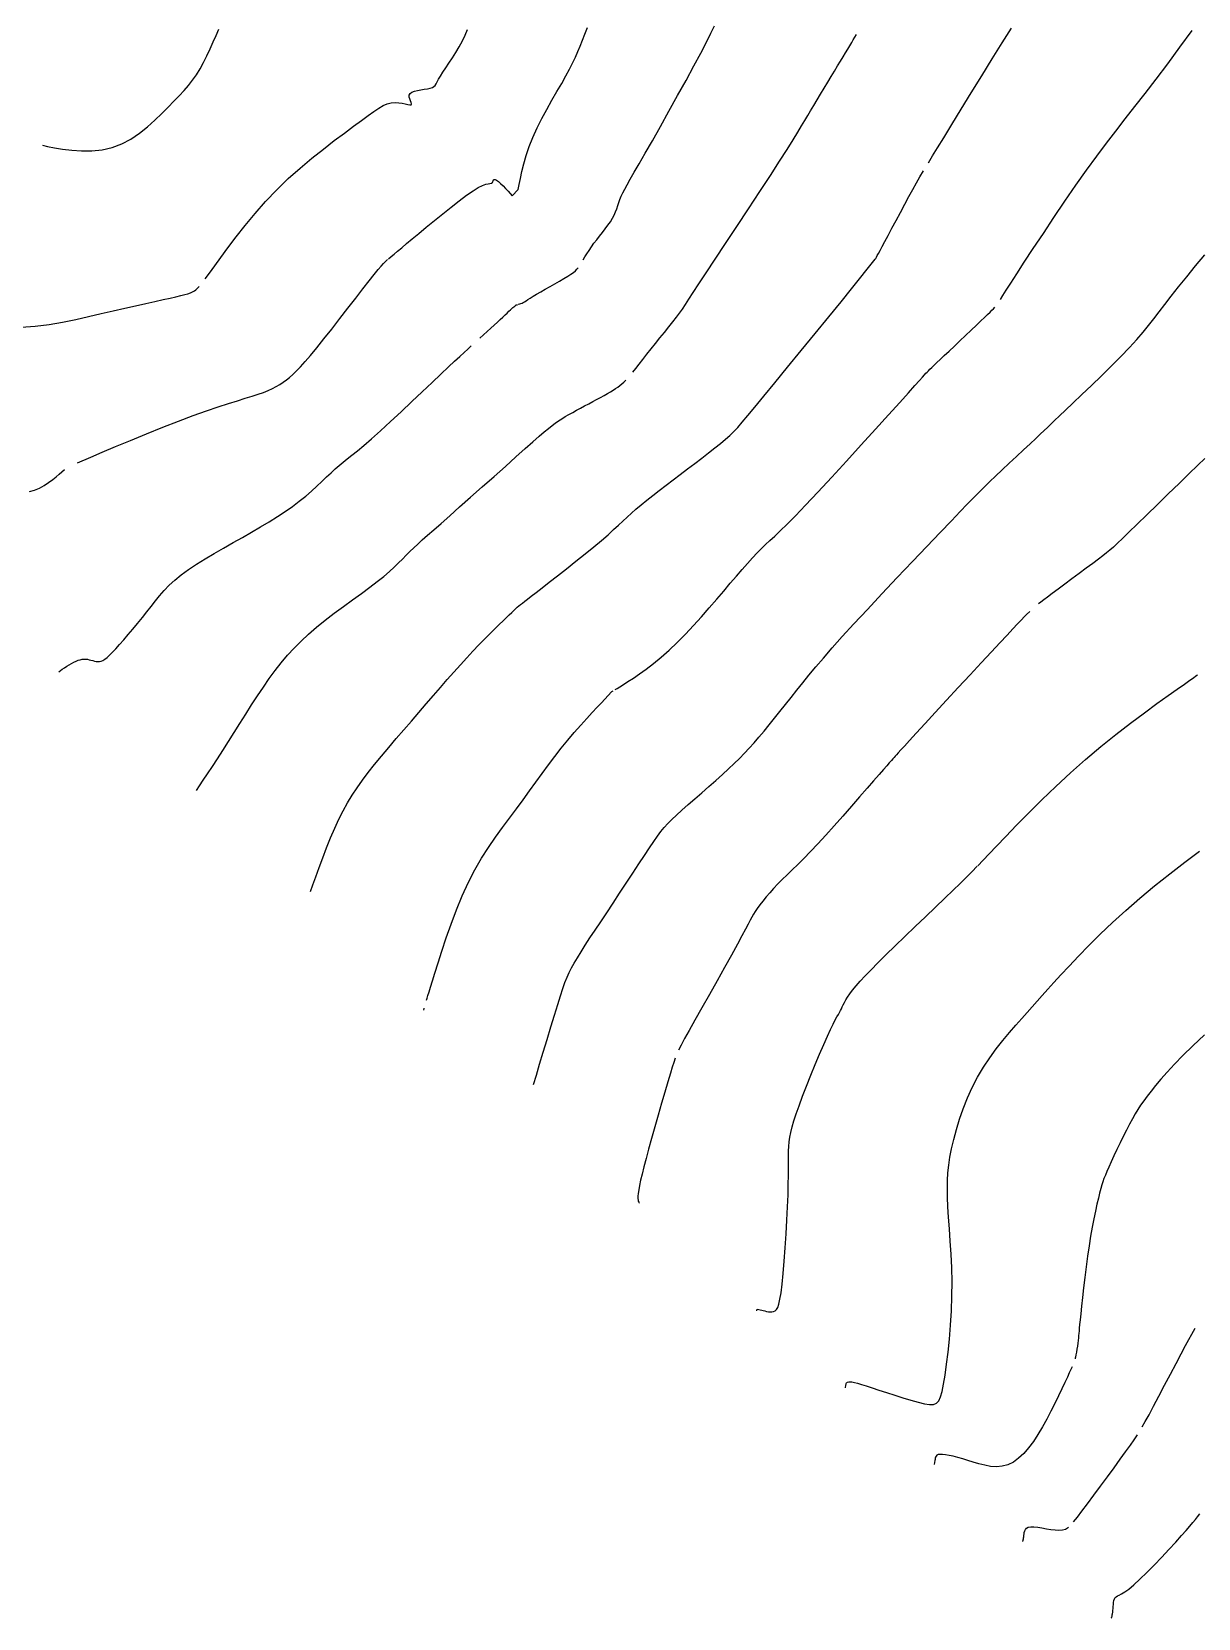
# Model space of a CAD drawing. Header units: millimetres. Extents: x 2235526 to 2245569, y 371981 to 382303.
# Drawn here: x 2243157.5 to 2243417.1, y 381091.2 to 381444.5 of the extents above; entities that cross this region are included whole.
import ezdxf

# ---------------------------------------------------------------- set-up
doc = ezdxf.new("R2010")
doc.units = ezdxf.units.MM
doc.linetypes.add('CONTI', pattern=[0])
for name, color, linetype, transparency in [('163', 10, 'CONTI', 0.7), ('165', 10, 'CONTI', 0.7), ('167', 10, 'CONTI', 0.7), ('169', 10, 'CONTI', 0.7), ('171', 10, 'CONTI', 0.7), ('173', 10, 'CONTI', 0.7), ('175', 10, 'CONTI', 0.7), ('177', 10, 'CONTI', 0.7), ('179', 10, 'CONTI', 0.7), ('181', 10, 'CONTI', 0.7), ('183', 10, 'CONTI', 0.7), ('185', 10, 'CONTI', 0.7), ('187', 10, 'CONTI', 0.7), ('189', 10, 'CONTI', 0.7)]:
    doc.layers.add(name, color=color, linetype=linetype, transparency=transparency)

msp = doc.modelspace()

# ---------------------------------------------------------------- linework, layer by layer
at = {"layer": '163', "elevation": 163}
msp.add_lwpolyline([(2243159.88, 381419.17), (2243161.01, 381418.91), (2243162.54, 381418.62), (2243164.35, 381418.31), (2243166.38, 381418.06), (2243168.56, 381417.91), (2243170.83, 381417.92), (2243173.12, 381418.15), (2243175.36, 381418.66), (2243177.5, 381419.48), (2243179.52, 381420.56), (2243181.43, 381421.84), (2243183.21, 381423.25), (2243184.88, 381424.74), (2243186.42, 381426.22), (2243187.83, 381427.65), (2243189.12, 381428.96), (2243190.3, 381430.18), (2243191.37, 381431.35), (2243192.36, 381432.49), (2243193.27, 381433.66), (2243194.13, 381434.88), (2243194.93, 381436.19), (2243195.7, 381437.61), (2243196.44, 381439.11), (2243197.15, 381440.65), (2243197.83, 381442.18), (2243198.49, 381443.65), (2243199.12, 381445.01)], dxfattribs=at)
at = {"layer": '165', "elevation": 165}
for points in [[(2243196.09, 381389.43), (2243197.01, 381390.68), (2243198.19, 381392.31), (2243199.55, 381394.19), (2243201.15, 381396.37), (2243202.97, 381398.78), (2243204.99, 381401.34), (2243207.18, 381403.99), (2243209.53, 381406.66), (2243212, 381409.27), (2243214.58, 381411.75), (2243217.21, 381414.1), (2243219.83, 381416.3), (2243222.38, 381418.34), (2243224.82, 381420.21), (2243227.07, 381421.9), (2243229.09, 381423.39), (2243230.83, 381424.7), (2243232.32, 381425.8), (2243233.6, 381426.72), (2243234.71, 381427.46), (2243235.7, 381428.02), (2243236.6, 381428.4), (2243237.47, 381428.62), (2243238.33, 381428.69), (2243239.16, 381428.64), (2243239.93, 381428.52), (2243240.62, 381428.37), (2243241.2, 381428.24), (2243241.63, 381428.17), (2243241.89, 381428.21), (2243241.97, 381428.38), (2243241.9, 381428.68), (2243241.76, 381429.05), (2243241.6, 381429.48), (2243241.49, 381429.92), (2243241.49, 381430.34), (2243241.67, 381430.71), (2243242.06, 381431), (2243242.63, 381431.22), (2243243.33, 381431.39), (2243244.09, 381431.52), (2243244.85, 381431.64), (2243245.57, 381431.75), (2243246.18, 381431.87), (2243246.65, 381432.02), (2243246.99, 381432.23), (2243247.26, 381432.5), (2243247.5, 381432.85), (2243247.74, 381433.3), (2243248.04, 381433.87), (2243248.45, 381434.57), (2243248.98, 381435.42), (2243249.62, 381436.39), (2243250.33, 381437.47), (2243251.09, 381438.64), (2243251.87, 381439.86), (2243252.62, 381441.12), (2243253.31, 381442.4), (2243253.93, 381443.68), (2243254.48, 381444.94)], [(2243155.15, 381378.7), (2243158.25, 381378.9), (2243161.32, 381379.27), (2243164.33, 381379.78), (2243167.27, 381380.38), (2243170.14, 381381.03), (2243172.93, 381381.69), (2243175.61, 381382.31), (2243178.17, 381382.9), (2243180.59, 381383.45), (2243182.83, 381383.95), (2243184.88, 381384.41), (2243186.7, 381384.81), (2243188.27, 381385.16), (2243189.58, 381385.45), (2243190.65, 381385.7), (2243191.52, 381385.91), (2243192.22, 381386.12), (2243192.79, 381386.32), (2243193.27, 381386.53), (2243193.68, 381386.77), (2243194.02, 381387.02), (2243194.37, 381387.34), (2243194.76, 381387.75)]]:
    msp.add_lwpolyline(points, dxfattribs=at)
at = {"layer": '167', "elevation": 167}
for points in [[(2243236.85, 381393.87), (2243236.88, 381393.89), (2243236.91, 381393.92), (2243237.46, 381394.38), (2243238.11, 381394.93), (2243238.89, 381395.59), (2243239.82, 381396.37), (2243240.91, 381397.28), (2243242.18, 381398.33), (2243243.64, 381399.55), (2243245.29, 381400.93), (2243247.09, 381402.41), (2243248.95, 381403.93), (2243250.81, 381405.42), (2243252.6, 381406.81), (2243254.26, 381408.04), (2243255.7, 381409.03), (2243256.87, 381409.74), (2243257.8, 381410.21), (2243258.52, 381410.48), (2243259.05, 381410.61), (2243259.43, 381410.67), (2243259.69, 381410.7), (2243259.87, 381410.76), (2243259.99, 381410.9), (2243260.08, 381411.08), (2243260.17, 381411.27), (2243260.28, 381411.44), (2243260.43, 381411.54), (2243260.64, 381411.54), (2243260.94, 381411.4), (2243261.35, 381411.1), (2243261.83, 381410.66), (2243262.37, 381410.13), (2243262.93, 381409.55), (2243263.48, 381408.96), (2243263.98, 381408.41), (2243264.41, 381407.95), (2243265.76, 381409.33), (2243265.96, 381410.44), (2243266.22, 381411.79), (2243266.56, 381413.34), (2243266.99, 381415.07), (2243267.53, 381416.93), (2243268.19, 381418.9), (2243268.99, 381420.94), (2243269.93, 381423.02), (2243270.98, 381425.11), (2243272.1, 381427.17), (2243273.24, 381429.19), (2243274.36, 381431.11), (2243275.42, 381432.93), (2243276.36, 381434.6), (2243277.17, 381436.11), (2243277.86, 381437.49), (2243278.46, 381438.78), (2243279, 381440.03), (2243279.51, 381441.27), (2243280.02, 381442.55), (2243280.56, 381443.92), (2243281.16, 381445.41)], [(2243167.65, 381348.45), (2243170.6, 381349.75), (2243173.13, 381350.81), (2243176.14, 381352.08), (2243179.49, 381353.47), (2243183.04, 381354.92), (2243186.63, 381356.37), (2243190.14, 381357.75), (2243193.42, 381358.99), (2243196.36, 381360.05), (2243198.95, 381360.94), (2243201.24, 381361.67), (2243203.24, 381362.3), (2243204.99, 381362.83), (2243206.53, 381363.3), (2243207.88, 381363.73), (2243209.07, 381364.15), (2243210.12, 381364.58), (2243211.06, 381365.01), (2243211.91, 381365.45), (2243212.69, 381365.91), (2243213.43, 381366.4), (2243214.14, 381366.92), (2243214.85, 381367.49), (2243215.6, 381368.14), (2243216.4, 381368.91), (2243217.3, 381369.85), (2243218.33, 381370.99), (2243219.52, 381372.38), (2243220.9, 381374.06), (2243222.49, 381376.04), (2243224.23, 381378.25), (2243226.05, 381380.58), (2243227.86, 381382.92), (2243229.6, 381385.16), (2243231.19, 381387.22), (2243232.55, 381388.97), (2243233.7, 381390.43), (2243234.57, 381391.51), (2243235.23, 381392.29), (2243235.75, 381392.86), (2243236.2, 381393.3), (2243236.66, 381393.71)], [(2243157, 381342.07), (2243158.11, 381342.36), (2243159.2, 381342.82), (2243160.25, 381343.4), (2243161.24, 381344.05), (2243162.14, 381344.72), (2243162.93, 381345.36), (2243163.58, 381345.92), (2243164.74, 381347)]]:
    msp.add_lwpolyline(points, dxfattribs=at)
at = {"layer": '169', "elevation": 169}
for points in [[(2243280.22, 381393.67), (2243280.61, 381394.32), (2243281.04, 381395.02), (2243281.51, 381395.77), (2243282.03, 381396.55), (2243282.6, 381397.35), (2243283.21, 381398.15), (2243283.84, 381398.96), (2243284.49, 381399.78), (2243285.12, 381400.58), (2243285.71, 381401.38), (2243286.26, 381402.16), (2243286.73, 381402.91), (2243287.11, 381403.64), (2243287.43, 381404.35), (2243287.69, 381405.05), (2243287.93, 381405.73), (2243288.15, 381406.42), (2243288.4, 381407.12), (2243288.68, 381407.83), (2243289.02, 381408.57), (2243289.45, 381409.41), (2243290, 381410.4), (2243290.7, 381411.63), (2243291.58, 381413.15), (2243292.68, 381415.05), (2243294.02, 381417.38), (2243295.61, 381420.18), (2243297.4, 381423.35), (2243299.3, 381426.74), (2243301.23, 381430.22), (2243303.1, 381433.63), (2243304.85, 381436.84), (2243306.38, 381439.7), (2243307.64, 381442.12), (2243308.64, 381444.11), (2243309.45, 381445.75)], [(2243265.72, 381383.74), (2243265.79, 381383.78), (2243266.64, 381384.03), (2243266.87, 381384.16), (2243267.15, 381384.33), (2243267.49, 381384.55), (2243267.92, 381384.82), (2243268.44, 381385.16), (2243269.08, 381385.55), (2243269.85, 381386.01), (2243270.76, 381386.54), (2243271.77, 381387.12), (2243272.84, 381387.73), (2243273.92, 381388.34), (2243274.97, 381388.94), (2243275.93, 381389.51), (2243276.77, 381390.01), (2243277.49, 381390.46), (2243278.04, 381390.85), (2243278.48, 381391.2), (2243278.82, 381391.55), (2243279.12, 381391.91)], [(2243257.23, 381376.24), (2243258.04, 381376.98), (2243258.86, 381377.72), (2243259.65, 381378.45), (2243260.41, 381379.14), (2243261.11, 381379.8), (2243261.74, 381380.38), (2243262.31, 381380.92), (2243262.82, 381381.4), (2243263.27, 381381.82), (2243263.67, 381382.2), (2243264.02, 381382.53), (2243264.32, 381382.8), (2243264.57, 381383.03), (2243264.79, 381383.22), (2243264.96, 381383.37), (2243265.11, 381383.49), (2243265.23, 381383.57), (2243265.32, 381383.63), (2243265.4, 381383.67), (2243265.61, 381383.68)], [(2243163.5, 381301.94), (2243163.85, 381302.19), (2243164.27, 381302.48), (2243164.75, 381302.81), (2243165.26, 381303.15), (2243165.79, 381303.48), (2243166.32, 381303.8), (2243166.85, 381304.08), (2243167.34, 381304.31), (2243167.81, 381304.49), (2243168.26, 381304.63), (2243168.69, 381304.71), (2243169.1, 381304.75), (2243169.5, 381304.75), (2243169.89, 381304.71), (2243170.28, 381304.63), (2243170.66, 381304.52), (2243171.04, 381304.41), (2243171.41, 381304.31), (2243171.79, 381304.23), (2243172.16, 381304.19), (2243172.54, 381304.21), (2243172.92, 381304.3), (2243173.32, 381304.48), (2243173.76, 381304.76), (2243174.24, 381305.14), (2243174.8, 381305.64), (2243175.43, 381306.28), (2243176.17, 381307.06), (2243177.01, 381307.99), (2243177.95, 381309.05), (2243178.95, 381310.21), (2243179.99, 381311.44), (2243181.04, 381312.71), (2243182.09, 381314), (2243183.09, 381315.27), (2243184.05, 381316.5), (2243184.99, 381317.71), (2243185.94, 381318.88), (2243186.95, 381320.04), (2243188.05, 381321.2), (2243189.3, 381322.35), (2243190.71, 381323.51), (2243192.33, 381324.69), (2243194.12, 381325.88), (2243196.05, 381327.08), (2243198.08, 381328.29), (2243200.17, 381329.49), (2243202.28, 381330.69), (2243204.38, 381331.87), (2243206.42, 381333.05), (2243208.4, 381334.2), (2243210.31, 381335.35), (2243212.14, 381336.49), (2243213.87, 381337.63), (2243215.51, 381338.77), (2243217.03, 381339.9), (2243218.45, 381341.04), (2243219.75, 381342.17), (2243220.95, 381343.27), (2243222.07, 381344.33), (2243223.11, 381345.33), (2243224.08, 381346.27), (2243225, 381347.11), (2243225.87, 381347.86), (2243226.75, 381348.58), (2243227.69, 381349.32), (2243228.74, 381350.14), (2243229.96, 381351.13), (2243231.39, 381352.32), (2243233.09, 381353.8), (2243235.08, 381355.6), (2243237.31, 381357.64), (2243239.66, 381359.84), (2243242.05, 381362.09), (2243244.39, 381364.3), (2243246.58, 381366.37), (2243248.51, 381368.2), (2243250.22, 381369.81), (2243251.6, 381371.11), (2243252.74, 381372.16), (2243253.69, 381373.03), (2243254.51, 381373.78), (2243255.28, 381374.48)]]:
    msp.add_lwpolyline(points, dxfattribs=at)
at = {"layer": '171', "elevation": 171}
for points in [[(2243291.22, 381368.66), (2243291.9, 381369.5), (2243292.64, 381370.44), (2243293.47, 381371.49), (2243294.4, 381372.66), (2243295.32, 381373.81), (2243296.29, 381375.02), (2243297.3, 381376.27), (2243298.29, 381377.51), (2243299.26, 381378.72), (2243300.15, 381379.85), (2243300.95, 381380.89), (2243301.64, 381381.81), (2243302.28, 381382.71), (2243302.96, 381383.69), (2243303.74, 381384.88), (2243304.72, 381386.37), (2243305.97, 381388.29), (2243307.58, 381390.74), (2243309.58, 381393.79), (2243311.9, 381397.3), (2243314.4, 381401.1), (2243316.98, 381405.02), (2243319.5, 381408.86), (2243321.86, 381412.46), (2243323.92, 381415.63), (2243325.59, 381418.25), (2243326.93, 381420.36), (2243327.98, 381422.06), (2243328.83, 381423.47), (2243329.54, 381424.67), (2243330.19, 381425.77), (2243330.83, 381426.87), (2243331.52, 381428.04), (2243332.27, 381429.29), (2243333.05, 381430.58), (2243333.85, 381431.9), (2243334.64, 381433.21), (2243335.42, 381434.48), (2243336.15, 381435.69), (2243336.84, 381436.83), (2243337.48, 381437.88), (2243338.06, 381438.85), (2243338.6, 381439.75), (2243339.1, 381440.58), (2243339.55, 381441.34), (2243339.97, 381442.03), (2243340.33, 381442.63), (2243340.67, 381443.22), (2243341.03, 381443.82)], [(2243194.13, 381275.5), (2243194.82, 381276.52), (2243195.65, 381277.77), (2243196.62, 381279.21), (2243197.68, 381280.82), (2243198.83, 381282.57), (2243200.04, 381284.44), (2243201.29, 381286.39), (2243202.55, 381288.4), (2243203.82, 381290.44), (2243205.11, 381292.5), (2243206.41, 381294.55), (2243207.71, 381296.57), (2243209.03, 381298.53), (2243210.34, 381300.42), (2243211.67, 381302.22), (2243213.02, 381303.94), (2243214.41, 381305.6), (2243215.87, 381307.2), (2243217.42, 381308.77), (2243219.08, 381310.32), (2243220.86, 381311.87), (2243222.79, 381313.42), (2243224.8, 381314.96), (2243226.86, 381316.48), (2243228.9, 381317.97), (2243230.87, 381319.39), (2243232.72, 381320.75), (2243234.39, 381322.01), (2243235.83, 381323.17), (2243237.08, 381324.25), (2243238.17, 381325.24), (2243239.13, 381326.17), (2243240.01, 381327.04), (2243240.83, 381327.88), (2243241.65, 381328.7), (2243242.48, 381329.51), (2243243.39, 381330.36), (2243244.4, 381331.28), (2243245.58, 381332.33), (2243246.95, 381333.55), (2243248.58, 381334.98), (2243250.49, 381336.67), (2243252.71, 381338.64), (2243255.16, 381340.82), (2243257.75, 381343.11), (2243260.36, 381345.43), (2243262.89, 381347.68), (2243265.24, 381349.78), (2243267.32, 381351.62), (2243269.03, 381353.14), (2243270.42, 381354.37), (2243271.55, 381355.35), (2243272.48, 381356.13), (2243273.27, 381356.77), (2243273.99, 381357.31), (2243274.69, 381357.79), (2243275.43, 381358.27), (2243276.21, 381358.75), (2243277.03, 381359.22), (2243277.88, 381359.7), (2243278.75, 381360.18), (2243279.64, 381360.65), (2243280.53, 381361.13), (2243281.43, 381361.61), (2243282.32, 381362.09), (2243283.2, 381362.57), (2243284.04, 381363.03), (2243284.85, 381363.47), (2243285.6, 381363.9), (2243286.29, 381364.3), (2243286.88, 381364.66), (2243287.41, 381365), (2243287.91, 381365.34), (2243288.37, 381365.69), (2243288.81, 381366.06), (2243289.25, 381366.46), (2243289.69, 381366.9)]]:
    msp.add_lwpolyline(points, dxfattribs=at)
at = {"layer": '173', "elevation": 173}
for points in [[(2243357.03, 381415.24), (2243357.97, 381416.79), (2243359.1, 381418.63), (2243360.46, 381420.85), (2243362.28, 381423.82), (2243364.35, 381427.21), (2243366.59, 381430.87), (2243368.91, 381434.65), (2243371.23, 381438.41), (2243373.47, 381441.99), (2243375.53, 381445.24)], [(2243219.53, 381252.98), (2243220.06, 381254.49), (2243220.69, 381256.3), (2243221.42, 381258.33), (2243222.23, 381260.51), (2243223.09, 381262.75), (2243223.98, 381264.98), (2243224.9, 381267.12), (2243225.82, 381269.11), (2243226.76, 381270.97), (2243227.74, 381272.73), (2243228.77, 381274.43), (2243229.87, 381276.1), (2243231.06, 381277.78), (2243232.36, 381279.51), (2243233.79, 381281.32), (2243235.31, 381283.18), (2243236.92, 381285.1), (2243238.57, 381287.05), (2243240.26, 381289.01), (2243241.96, 381290.96), (2243243.64, 381292.9), (2243245.28, 381294.79), (2243246.88, 381296.65), (2243248.44, 381298.45), (2243249.96, 381300.19), (2243251.45, 381301.88), (2243252.89, 381303.5), (2243254.3, 381305.05), (2243255.68, 381306.52), (2243257, 381307.9), (2243258.26, 381309.2), (2243259.44, 381310.39), (2243260.53, 381311.48), (2243261.51, 381312.45), (2243262.38, 381313.3), (2243263.12, 381314.03), (2243263.75, 381314.64), (2243264.29, 381315.16), (2243264.76, 381315.59), (2243265.16, 381315.97), (2243265.54, 381316.3), (2243265.9, 381316.61), (2243266.26, 381316.91), (2243266.68, 381317.24), (2243267.19, 381317.63), (2243267.83, 381318.12), (2243268.66, 381318.76), (2243269.72, 381319.57), (2243271.05, 381320.6), (2243272.67, 381321.86), (2243274.52, 381323.31), (2243276.52, 381324.89), (2243278.58, 381326.53), (2243280.62, 381328.17), (2243282.54, 381329.75), (2243284.27, 381331.19), (2243285.74, 381332.46), (2243286.99, 381333.58), (2243288.07, 381334.58), (2243289.05, 381335.5), (2243289.99, 381336.37), (2243290.93, 381337.24), (2243291.95, 381338.14), (2243293.1, 381339.1), (2243294.35, 381340.13), (2243295.71, 381341.2), (2243297.15, 381342.32), (2243298.66, 381343.48), (2243300.22, 381344.66), (2243301.81, 381345.87), (2243303.42, 381347.09), (2243305.02, 381348.31), (2243306.59, 381349.51), (2243308.08, 381350.67), (2243309.47, 381351.77), (2243310.75, 381352.79), (2243311.86, 381353.73), (2243312.82, 381354.57), (2243313.7, 381355.41), (2243314.59, 381356.35), (2243315.61, 381357.5), (2243316.85, 381358.97), (2243318.41, 381360.87), (2243320.39, 381363.29), (2243322.86, 381366.31), (2243325.69, 381369.77), (2243328.74, 381373.5), (2243331.85, 381377.29), (2243334.85, 381380.96), (2243337.59, 381384.32), (2243339.92, 381387.17), (2243345.19, 381393.79), (2243345.31, 381393.99), (2243345.46, 381394.24), (2243345.66, 381394.6), (2243345.92, 381395.08), (2243346.28, 381395.74), (2243346.75, 381396.61), (2243347.35, 381397.72), (2243348.08, 381399.1), (2243348.92, 381400.7), (2243349.85, 381402.43), (2243350.81, 381404.24), (2243351.78, 381406.04), (2243352.71, 381407.77), (2243353.58, 381409.36), (2243354.39, 381410.8), (2243355.16, 381412.13), (2243355.96, 381413.48)]]:
    msp.add_lwpolyline(points, dxfattribs=at)
at = {"layer": '175', "elevation": 175}
for points in [[(2243373.05, 381384.86), (2243373.61, 381385.72), (2243374.37, 381386.91), (2243375.38, 381388.48), (2243376.69, 381390.51), (2243378.39, 381393.13), (2243380.39, 381396.19), (2243382.62, 381399.56), (2243384.99, 381403.12), (2243387.44, 381406.74), (2243389.89, 381410.3), (2243392.26, 381413.66), (2243394.51, 381416.75), (2243396.65, 381419.61), (2243398.75, 381422.34), (2243400.86, 381425.04), (2243403.01, 381427.8), (2243405.28, 381430.71), (2243407.7, 381433.87), (2243410.3, 381437.33), (2243413.02, 381440.99), (2243415.76, 381444.73)], [(2243287.3, 381297.96), (2243287.74, 381298.23), (2243288.36, 381298.61), (2243289.16, 381299.11), (2243290.17, 381299.75), (2243291.38, 381300.52), (2243292.75, 381301.45), (2243294.26, 381302.53), (2243295.89, 381303.77), (2243297.59, 381305.17), (2243299.36, 381306.72), (2243301.16, 381308.44), (2243302.97, 381310.29), (2243304.77, 381312.21), (2243306.54, 381314.18), (2243308.26, 381316.15), (2243309.92, 381318.07), (2243311.48, 381319.91), (2243312.95, 381321.63), (2243314.31, 381323.22), (2243315.59, 381324.69), (2243316.77, 381326.04), (2243317.88, 381327.28), (2243318.92, 381328.39), (2243319.89, 381329.39), (2243320.82, 381330.29), (2243321.78, 381331.18), (2243322.83, 381332.16), (2243324.08, 381333.34), (2243325.58, 381334.8), (2243327.43, 381336.66), (2243329.7, 381339.01), (2243332.43, 381341.92), (2243335.52, 381345.24), (2243338.79, 381348.81), (2243342.1, 381352.44), (2243345.28, 381355.95), (2243348.19, 381359.17), (2243350.67, 381361.91), (2243352.59, 381364.06), (2243354.01, 381365.65), (2243355.03, 381366.78), (2243355.72, 381367.56), (2243356.18, 381368.07), (2243356.49, 381368.41), (2243356.75, 381368.68), (2243357.04, 381368.97), (2243357.38, 381369.31), (2243357.79, 381369.7), (2243358.3, 381370.19), (2243358.92, 381370.77), (2243359.68, 381371.49), (2243360.58, 381372.34), (2243361.64, 381373.34), (2243362.82, 381374.46), (2243364.07, 381375.65), (2243365.33, 381376.85), (2243366.57, 381378.01), (2243367.71, 381379.1), (2243368.72, 381380.05), (2243369.56, 381380.85), (2243370.23, 381381.49), (2243370.77, 381382), (2243371.19, 381382.43), (2243371.53, 381382.78), (2243371.82, 381383.1)], [(2243245.35, 381228.81), (2243245.48, 381229.26), (2243245.66, 381229.86), (2243245.91, 381230.66), (2243246.24, 381231.72), (2243246.66, 381233.1), (2243247.2, 381234.84), (2243247.91, 381237.11), (2243248.75, 381239.76), (2243249.72, 381242.68), (2243250.8, 381245.77), (2243251.99, 381248.93), (2243253.28, 381252.06), (2243254.65, 381255.06), (2243256.1, 381257.84), (2243257.6, 381260.43), (2243259.15, 381262.84), (2243260.71, 381265.12), (2243262.28, 381267.28), (2243263.84, 381269.37), (2243265.36, 381271.41), (2243266.84, 381273.42), (2243268.28, 381275.41), (2243269.69, 381277.38), (2243271.09, 381279.32), (2243272.49, 381281.22), (2243273.89, 381283.09), (2243275.32, 381284.92), (2243276.78, 381286.7), (2243278.23, 381288.41), (2243279.65, 381290.03), (2243281, 381291.53), (2243282.23, 381292.88), (2243283.33, 381294.06), (2243284.25, 381295.04), (2243286.52, 381297.46), (2243286.61, 381297.53), (2243286.72, 381297.6), (2243286.88, 381297.7)], [(2243244.71, 381226.56), (2243244.75, 381226.7), (2243244.79, 381226.86), (2243244.84, 381227.05)]]:
    msp.add_lwpolyline(points, dxfattribs=at)
at = {"layer": '177', "elevation": 177}
msp.add_lwpolyline([(2243269.17, 381210.05), (2243269.79, 381212.11), (2243270.52, 381214.56), (2243271.33, 381217.26), (2243272.18, 381220.07), (2243273.02, 381222.86), (2243273.82, 381225.5), (2243274.54, 381227.85), (2243275.15, 381229.8), (2243275.68, 381231.41), (2243276.15, 381232.76), (2243276.61, 381233.92), (2243277.08, 381234.97), (2243277.6, 381236), (2243278.2, 381237.07), (2243278.92, 381238.27), (2243279.74, 381239.6), (2243280.68, 381241.07), (2243281.72, 381242.67), (2243282.87, 381244.41), (2243284.11, 381246.28), (2243285.44, 381248.29), (2243286.85, 381250.43), (2243288.31, 381252.65), (2243289.78, 381254.88), (2243291.22, 381257.07), (2243292.6, 381259.15), (2243293.86, 381261.06), (2243294.99, 381262.75), (2243295.94, 381264.16), (2243296.76, 381265.34), (2243297.52, 381266.36), (2243298.25, 381267.27), (2243299.03, 381268.14), (2243299.91, 381269.04), (2243300.94, 381270.01), (2243302.16, 381271.12), (2243303.54, 381272.35), (2243305.04, 381273.65), (2243306.6, 381275.01), (2243308.18, 381276.38), (2243309.73, 381277.74), (2243311.2, 381279.06), (2243312.56, 381280.3), (2243313.81, 381281.49), (2243314.98, 381282.65), (2243316.1, 381283.8), (2243317.18, 381284.96), (2243318.25, 381286.15), (2243319.33, 381287.4), (2243320.45, 381288.73), (2243321.6, 381290.12), (2243322.78, 381291.58), (2243323.99, 381293.09), (2243325.22, 381294.64), (2243326.48, 381296.23), (2243327.76, 381297.84), (2243329.07, 381299.47), (2243330.46, 381301.17), (2243331.97, 381303), (2243333.68, 381305), (2243335.62, 381307.24), (2243337.87, 381309.76), (2243340.47, 381312.62), (2243343.45, 381315.84), (2243346.71, 381319.32), (2243350.09, 381322.9), (2243353.47, 381326.46), (2243356.7, 381329.85), (2243359.64, 381332.93), (2243362.15, 381335.55), (2243364.14, 381337.63), (2243365.68, 381339.23), (2243366.88, 381340.48), (2243367.87, 381341.49), (2243368.76, 381342.39), (2243369.67, 381343.28), (2243370.73, 381344.29), (2243372.01, 381345.51), (2243373.48, 381346.9), (2243375.05, 381348.38), (2243376.66, 381349.89), (2243378.22, 381351.36), (2243379.67, 381352.72), (2243380.92, 381353.9), (2243381.93, 381354.86), (2243382.77, 381355.65), (2243383.52, 381356.36), (2243384.28, 381357.08), (2243385.14, 381357.9), (2243386.2, 381358.9), (2243387.54, 381360.17), (2243389.22, 381361.77), (2243391.19, 381363.64), (2243393.34, 381365.7), (2243395.57, 381367.86), (2243397.79, 381370.04), (2243399.9, 381372.16), (2243401.8, 381374.14), (2243403.42, 381375.91), (2243404.81, 381377.52), (2243406.05, 381379.03), (2243407.22, 381380.53), (2243408.4, 381382.07), (2243409.66, 381383.72), (2243411.07, 381385.56), (2243412.71, 381387.63), (2243414.54, 381389.9), (2243416.51, 381392.31), (2243418.57, 381394.81)], dxfattribs=at)
at = {"layer": '179', "elevation": 179}
for points in [[(2243418.58, 381349.46), (2243416.99, 381347.92), (2243415.04, 381346.03), (2243412.82, 381343.87), (2243410.44, 381341.55), (2243408.02, 381339.2), (2243405.68, 381336.91), (2243403.53, 381334.82), (2243401.68, 381333.03), (2243400.23, 381331.62), (2243399.11, 381330.54), (2243398.21, 381329.7), (2243397.44, 381329.02), (2243396.69, 381328.39), (2243395.87, 381327.75), (2243394.87, 381326.99), (2243393.62, 381326.06), (2243392.18, 381324.99), (2243390.61, 381323.83), (2243388.99, 381322.62), (2243387.39, 381321.44), (2243385.9, 381320.33), (2243384.58, 381319.34), (2243383.56, 381318.57), (2243382.73, 381317.94), (2243382.07, 381317.43), (2243381.56, 381317.03)], [(2243379.62, 381315.36), (2243378.9, 381314.69), (2243378.39, 381314.17), (2243377.74, 381313.49), (2243376.9, 381312.61), (2243375.85, 381311.49), (2243374.55, 381310.1), (2243372.96, 381308.4), (2243371.05, 381306.34), (2243368.8, 381303.92), (2243366.32, 381301.24), (2243363.7, 381298.42), (2243361.09, 381295.58), (2243358.58, 381292.86), (2243356.29, 381290.39), (2243354.35, 381288.28), (2243352.83, 381286.63), (2243351.7, 381285.4), (2243350.89, 381284.52), (2243350.32, 381283.9), (2243349.94, 381283.47), (2243349.65, 381283.16), (2243349.41, 381282.88), (2243349.13, 381282.57), (2243348.79, 381282.19), (2243348.34, 381281.68), (2243347.76, 381281.02), (2243347.01, 381280.15), (2243346.05, 381279.05), (2243344.85, 381277.67), (2243343.39, 381275.99), (2243341.73, 381274.06), (2243339.91, 381271.98), (2243338.01, 381269.82), (2243336.09, 381267.65), (2243334.21, 381265.56), (2243332.42, 381263.62), (2243330.79, 381261.91), (2243329.31, 381260.39), (2243327.95, 381259.05), (2243326.71, 381257.84), (2243325.58, 381256.73), (2243324.52, 381255.69), (2243323.53, 381254.69), (2243322.6, 381253.7), (2243321.73, 381252.73), (2243320.92, 381251.79), (2243320.18, 381250.88), (2243319.52, 381250.04), (2243318.95, 381249.26), (2243318.47, 381248.56), (2243318.08, 381247.94), (2243317.72, 381247.32), (2243317.36, 381246.63), (2243316.91, 381245.76), (2243316.33, 381244.63), (2243315.55, 381243.16), (2243314.53, 381241.25), (2243313.22, 381238.86), (2243311.68, 381236.1), (2243310.01, 381233.12), (2243308.3, 381230.07), (2243306.63, 381227.1), (2243305.09, 381224.37), (2243303.78, 381222.03), (2243302.79, 381220.25), (2243302.02, 381218.83), (2243301.44, 381217.67)], [(2243300.69, 381215.91), (2243300.35, 381214.96), (2243300, 381213.86), (2243299.61, 381212.55), (2243299.04, 381210.62), (2243298.38, 381208.35), (2243297.66, 381205.86), (2243296.91, 381203.24), (2243296.16, 381200.61), (2243295.44, 381198.04), (2243294.78, 381195.67), (2243294.21, 381193.55), (2243293.72, 381191.7), (2243293.32, 381190.1), (2243292.99, 381188.72), (2243292.74, 381187.56), (2243292.56, 381186.59), (2243292.45, 381185.8), (2243292.39, 381185.17), (2243292.39, 381184.67), (2243292.42, 381184.29), (2243292.48, 381184.02), (2243292.56, 381183.82), (2243292.64, 381183.68), (2243292.72, 381183.59)]]:
    msp.add_lwpolyline(points, dxfattribs=at)
at = {"layer": '181', "elevation": 181}
for points in [[(2243368.02, 381258.75), (2243369.22, 381259.99), (2243370.58, 381261.41), (2243372.19, 381263.1), (2243374.27, 381265.27), (2243376.68, 381267.76), (2243379.37, 381270.49), (2243382.31, 381273.4), (2243385.42, 381276.41), (2243388.68, 381279.44), (2243392.03, 381282.42), (2243395.42, 381285.28), (2243398.78, 381287.99), (2243402.03, 381290.51), (2243405.1, 381292.82), (2243407.9, 381294.87), (2243410.37, 381296.64), (2243412.43, 381298.09), (2243414.02, 381299.21), (2243415.19, 381300.04), (2243416.02, 381300.62), (2243416.58, 381301.01), (2243416.92, 381301.25)], [(2243318.89, 381159.62), (2243318.89, 381159.76), (2243318.95, 381160), (2243319.98, 381159.8), (2243320.3, 381159.7), (2243320.65, 381159.6), (2243321.04, 381159.51), (2243321.44, 381159.43), (2243321.84, 381159.39), (2243322.23, 381159.4), (2243322.6, 381159.47), (2243322.93, 381159.63), (2243323.23, 381159.92), (2243323.51, 381160.41), (2243323.77, 381161.15), (2243324.01, 381162.22), (2243324.25, 381163.67), (2243324.48, 381165.57), (2243324.72, 381167.94), (2243324.95, 381170.68), (2243325.17, 381173.67), (2243325.37, 381176.77), (2243325.55, 381179.86), (2243325.69, 381182.82), (2243325.8, 381185.5), (2243325.86, 381187.81), (2243325.89, 381189.77), (2243325.9, 381191.45), (2243325.9, 381192.88), (2243325.9, 381194.12), (2243325.92, 381195.23), (2243325.97, 381196.26), (2243326.05, 381197.27), (2243326.19, 381198.29), (2243326.41, 381199.38), (2243326.7, 381200.58), (2243327.1, 381201.94), (2243327.61, 381203.5), (2243328.26, 381205.32), (2243329.04, 381207.41), (2243329.92, 381209.7), (2243330.88, 381212.1), (2243331.86, 381214.51), (2243332.82, 381216.82), (2243333.73, 381218.96), (2243334.55, 381220.81), (2243335.25, 381222.31), (2243335.82, 381223.48), (2243336.29, 381224.4), (2243336.68, 381225.1), (2243337, 381225.64), (2243337.26, 381226.09), (2243337.48, 381226.49), (2243337.68, 381226.9), (2243337.88, 381227.33), (2243338.09, 381227.79), (2243338.35, 381228.3), (2243338.66, 381228.87), (2243339.06, 381229.51), (2243339.55, 381230.23), (2243340.18, 381231.04), (2243340.94, 381231.97), (2243341.87, 381233.02), (2243342.97, 381234.22), (2243344.29, 381235.59), (2243345.82, 381237.15), (2243347.59, 381238.91), (2243349.61, 381240.88), (2243351.8, 381243.01), (2243354.09, 381245.2), (2243356.39, 381247.4), (2243358.61, 381249.53), (2243360.69, 381251.52), (2243362.52, 381253.28), (2243364.1, 381254.81), (2243365.45, 381256.14), (2243366.68, 381257.38), (2243367.9, 381258.62)]]:
    msp.add_lwpolyline(points, dxfattribs=at)
at = {"layer": '183', "elevation": 183}
msp.add_lwpolyline([(2243338.6, 381142.51), (2243338.7, 381143.05), (2243338.7, 381143.18), (2243338.72, 381143.32), (2243338.75, 381143.46), (2243338.81, 381143.59), (2243338.91, 381143.71), (2243339.07, 381143.79), (2243339.3, 381143.84), (2243339.61, 381143.84), (2243340.02, 381143.8), (2243340.56, 381143.69), (2243341.25, 381143.51), (2243342.12, 381143.26), (2243343.19, 381142.93), (2243344.5, 381142.51), (2243346.03, 381142), (2243347.74, 381141.43), (2243349.55, 381140.84), (2243351.37, 381140.26), (2243353.13, 381139.72), (2243354.75, 381139.28), (2243356.15, 381138.95), (2243357.28, 381138.78), (2243358.15, 381138.81), (2243358.83, 381139.08), (2243359.34, 381139.62), (2243359.74, 381140.48), (2243360.08, 381141.7), (2243360.4, 381143.31), (2243360.74, 381145.33), (2243361.08, 381147.73), (2243361.42, 381150.42), (2243361.73, 381153.35), (2243361.99, 381156.45), (2243362.18, 381159.64), (2243362.29, 381162.87), (2243362.3, 381166.07), (2243362.22, 381169.21), (2243362.09, 381172.25), (2243361.92, 381175.16), (2243361.73, 381177.92), (2243361.55, 381180.48), (2243361.4, 381182.82), (2243361.3, 381184.93), (2243361.26, 381186.85), (2243361.29, 381188.63), (2243361.39, 381190.35), (2243361.57, 381192.07), (2243361.84, 381193.85), (2243362.21, 381195.74), (2243362.69, 381197.8), (2243363.27, 381199.99), (2243363.97, 381202.29), (2243364.79, 381204.65), (2243365.72, 381207.03), (2243366.78, 381209.39), (2243367.97, 381211.69), (2243369.28, 381213.9), (2243370.68, 381215.99), (2243372.15, 381217.98), (2243373.63, 381219.85), (2243375.09, 381221.6), (2243376.5, 381223.21), (2243377.81, 381224.7), (2243379, 381226.05), (2243380.13, 381227.33), (2243381.23, 381228.58), (2243382.36, 381229.86), (2243383.59, 381231.23), (2243384.97, 381232.74), (2243386.55, 381234.46), (2243388.37, 381236.42), (2243390.45, 381238.6), (2243392.75, 381240.97), (2243395.28, 381243.49), (2243398.03, 381246.11), (2243400.97, 381248.81), (2243404.09, 381251.54), (2243407.38, 381254.26), (2243410.75, 381256.94), (2243414.12, 381259.52), (2243417.4, 381261.97)], dxfattribs=at)
at = {"layer": '185', "elevation": 185}
for points in [[(2243418.51, 381221.1), (2243415.92, 381218.67), (2243413.7, 381216.49), (2243411.79, 381214.53), (2243410.16, 381212.78), (2243408.78, 381211.21), (2243407.6, 381209.81), (2243406.6, 381208.57), (2243405.72, 381207.45), (2243404.96, 381206.42), (2243404.27, 381205.44), (2243403.64, 381204.47), (2243403.03, 381203.47), (2243402.43, 381202.4), (2243401.79, 381201.22), (2243401.12, 381199.9), (2243400.42, 381198.48), (2243399.7, 381197.01), (2243399, 381195.54), (2243398.34, 381194.12), (2243397.73, 381192.8), (2243397.21, 381191.64), (2243396.77, 381190.67), (2243396.42, 381189.84), (2243396.12, 381189.1), (2243395.87, 381188.39), (2243395.64, 381187.66), (2243395.4, 381186.84), (2243395.15, 381185.87), (2243394.87, 381184.72), (2243394.56, 381183.38), (2243394.22, 381181.85), (2243393.87, 381180.14), (2243393.51, 381178.28), (2243393.14, 381176.25), (2243392.79, 381174.08), (2243392.45, 381171.78), (2243392.13, 381169.41), (2243391.83, 381167.05), (2243391.56, 381164.75), (2243391.32, 381162.6), (2243391.11, 381160.65), (2243390.94, 381158.99), (2243390.8, 381157.65), (2243390.7, 381156.61), (2243390.62, 381155.79), (2243390.56, 381155.15), (2243390.51, 381154.61), (2243390.47, 381154.12), (2243390.41, 381153.61), (2243390.35, 381153.04), (2243390.28, 381152.42), (2243390.19, 381151.77), (2243390.1, 381151.11), (2243390, 381150.47), (2243389.89, 381149.85), (2243389.77, 381149.29), (2243389.73, 381149.1), (2243389.68, 381148.92)], [(2243389.03, 381147.16), (2243388.75, 381146.55), (2243388.4, 381145.8), (2243387.97, 381144.89), (2243387.41, 381143.67), (2243386.75, 381142.25), (2243386, 381140.68), (2243385.19, 381139), (2243384.31, 381137.26), (2243383.38, 381135.51), (2243382.42, 381133.78), (2243381.42, 381132.13), (2243380.4, 381130.57), (2243379.34, 381129.15), (2243378.25, 381127.89), (2243377.12, 381126.82), (2243375.95, 381125.97), (2243374.74, 381125.37), (2243373.48, 381125.03), (2243372.2, 381124.93), (2243370.89, 381125.01), (2243369.59, 381125.24), (2243368.3, 381125.56), (2243367.04, 381125.94), (2243365.82, 381126.32), (2243364.67, 381126.68), (2243363.58, 381126.99), (2243362.58, 381127.25), (2243361.68, 381127.46), (2243360.88, 381127.6), (2243360.2, 381127.68), (2243359.65, 381127.68), (2243359.23, 381127.61), (2243358.93, 381127.47), (2243358.74, 381127.28), (2243358.61, 381127.05), (2243358.55, 381126.81), (2243358.52, 381126.57), (2243358.5, 381126.33), (2243358.32, 381125.4)]]:
    msp.add_lwpolyline(points, dxfattribs=at)
at = {"layer": '187', "elevation": 187}
for points in [[(2243404.64, 381133.77), (2243405.32, 381134.99), (2243406.14, 381136.5), (2243407.17, 381138.44), (2243408.35, 381140.67), (2243409.61, 381143.07), (2243410.9, 381145.51), (2243412.15, 381147.88), (2243413.29, 381150.04), (2243414.28, 381151.89), (2243416.39, 381155.76)], [(2243389.36, 381112.64), (2243390.2, 381113.68), (2243391.22, 381115.02), (2243392.46, 381116.67), (2243393.85, 381118.56), (2243395.35, 381120.6), (2243396.87, 381122.67), (2243398.36, 381124.7), (2243399.73, 381126.58), (2243400.92, 381128.22), (2243402, 381129.71), (2243402.85, 381130.92), (2243403.58, 381132.01)], [(2243378.04, 381108.29), (2243378.07, 381108.39), (2243378.11, 381108.52), (2243378.16, 381108.67), (2243378.2, 381108.86), (2243378.24, 381109.07), (2243378.28, 381109.33), (2243378.31, 381109.62), (2243378.34, 381109.95), (2243378.38, 381110.3), (2243378.47, 381110.64), (2243378.63, 381110.96), (2243378.89, 381111.23), (2243379.28, 381111.43), (2243379.82, 381111.53), (2243380.53, 381111.53), (2243381.38, 381111.44), (2243382.32, 381111.29), (2243383.3, 381111.13), (2243384.28, 381110.96), (2243385.22, 381110.84), (2243386.06, 381110.78), (2243386.85, 381110.84), (2243387.55, 381111.05), (2243388.22, 381111.48)]]:
    msp.add_lwpolyline(points, dxfattribs=at)
at = {"layer": '189', "elevation": 189}
msp.add_lwpolyline([(2243397.75, 381091.18), (2243397.8, 381091.31), (2243397.85, 381091.47), (2243397.91, 381091.67), (2243397.97, 381091.91), (2243398.02, 381092.2), (2243398.08, 381092.53), (2243398.12, 381092.91), (2243398.15, 381093.34), (2243398.18, 381093.8), (2243398.21, 381094.27), (2243398.26, 381094.72), (2243398.34, 381095.14), (2243398.45, 381095.5), (2243398.6, 381095.78), (2243398.81, 381095.98), (2243399.1, 381096.14), (2243399.49, 381096.32), (2243400.03, 381096.6), (2243400.74, 381097.03), (2243401.63, 381097.68), (2243402.76, 381098.61), (2243404.12, 381099.86), (2243405.66, 381101.36), (2243407.3, 381103.04), (2243408.96, 381104.78), (2243410.58, 381106.52), (2243412.08, 381108.14), (2243413.38, 381109.58), (2243414.43, 381110.75), (2243415.26, 381111.69), (2243415.93, 381112.47), (2243416.47, 381113.15), (2243416.96, 381113.78), (2243417.44, 381114.42)], dxfattribs=at)

doc.saveas('drawing.dxf')
